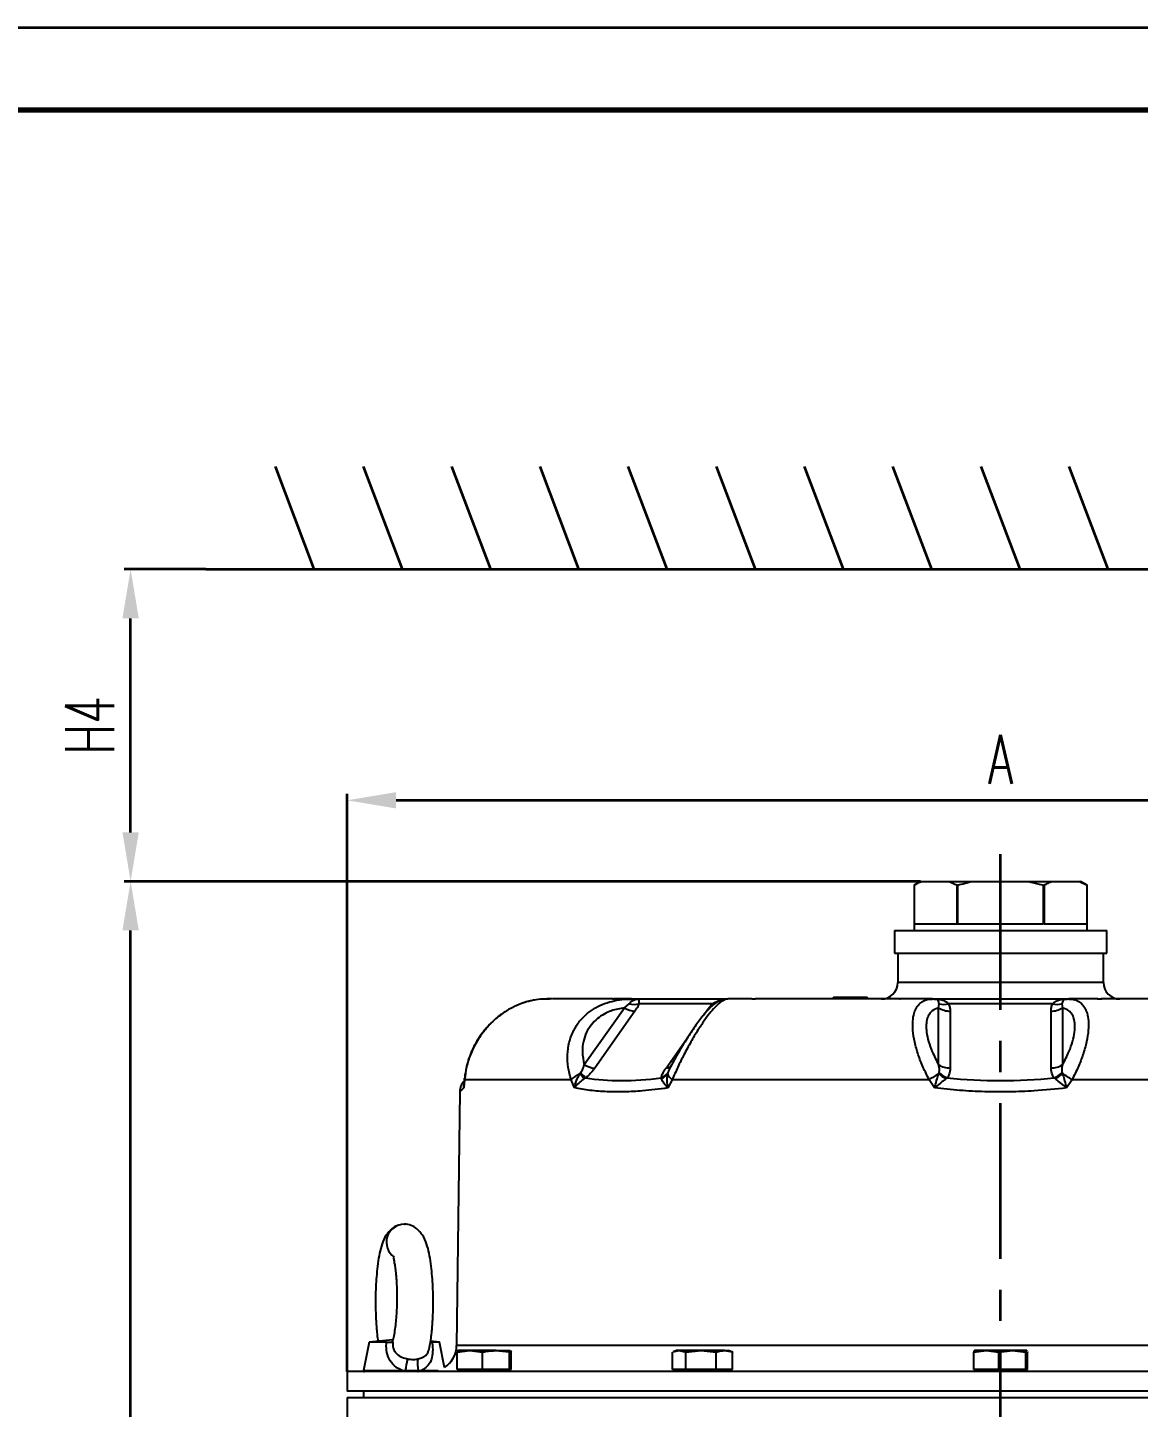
# Model space of a CAD drawing. Header units: millimetres. Extents: x 84 to 2201, y 54 to 1551.
# Drawn here: x 434.7 to 774.7, y 1128.8 to 1551.1 of the extents above; entities that cross this region are included whole.
import ezdxf

# ---------------------------------------------------------------- set-up
doc = ezdxf.new("R2010")
doc.units = ezdxf.units.MM
doc.header["$LTSCALE"] = 0.3
doc.linetypes.add('CENTER', pattern=[50.8, 31.75, -6.35, 6.35, -6.35])
for name, color, linetype, lineweight in [('2细线层', 4, 'Continuous', 35), ('3中心线层', 1, 'CENTER', 35), ('7标注层', 4, 'Continuous', 35), ('图框层', 7, 'Continuous', 70)]:
    doc.layers.add(name, color=color, linetype=linetype, lineweight=lineweight)
doc.styles.add('HC_GBDIM', font='romans', dxfattribs={"width": 0.667, "bigfont": 'gbcbig'})
doc.dimstyles.new('HC_GBDIM', dxfattribs={"dimtxt": 3.5, "dimasz": 2.5, "dimexe": 2, "dimexo": 0, "dimgap": 1.5, "dimtad": 1, "dimdec": 1, "dimzin": 0, "dimdsep": 46, "dimtxsty": 'HC_GBDIM', "dimcen": 2.5, "dimclrd": 130, "dimclre": 130, "dimclrt": 3, "dimadec": 0, "dimazin": 0, "dimtfac": 0.714286, "dimtdec": 1, "dimtmove": 0, "dimatfit": 3, "dimfxl": 1, "dimtzin": 0, "dimlwd": -1, "dimlwe": -1, "dimarcsym": 0})

# ---------------------------------------------------------------- blocks, each defined once
blk = doc.blocks.new('*U34')
at = {"layer": '2细线层'}
blk.add_line((-30, 350.4), (474, 350.4), dxfattribs=at)
at = {"layer": '图框层'}
blk.add_line((0, 344.4), (468, 344.4), dxfattribs=at)
blk = doc.blocks.new('*D80')
at = {"layer": '7标注层', "color": 130}
for p, q in [((708.02, 1289.76), (464.24, 1289.76)), ((466.24, 671.76), (466.24, 1274.76)), ((680.02, 656.76), (464.24, 656.76))]:
    blk.add_line(p, q, dxfattribs=at)
for points in [[(468.74, 1274.76), (463.74, 1274.76), (466.24, 1289.76)], [(463.74, 671.76), (468.74, 671.76), (466.24, 656.76)]]:
    blk.add_solid(points, dxfattribs=at)
at = {"layer": 'Defpoints', "color": 0}
for p in [(466.24, 1289.76), (708.02, 1289.76), (680.02, 656.76)]:
    blk.add_point(p, dxfattribs=at)
at = {"layer": '7标注层', "color": 3, "insert": (453.74, 973.26), "char_height": 15, "attachment_point": 5, "rotation": 90, "style": 'HC_GBDIM'}
blk.add_mtext('H3{}{{\\H0.7x;}{}}', dxfattribs=at)
blk = doc.blocks.new('*D81')
at = {"layer": '7标注层', "color": 130}
for p, q in [((489.23, 1385.27), (464.24, 1385.27)), ((466.24, 1304.76), (466.24, 1370.27)), ((708.02, 1289.76), (464.24, 1289.76))]:
    blk.add_line(p, q, dxfattribs=at)
for points in [[(468.74, 1370.27), (463.74, 1370.27), (466.24, 1385.27)], [(463.74, 1304.76), (468.74, 1304.76), (466.24, 1289.76)]]:
    blk.add_solid(points, dxfattribs=at)
at = {"layer": 'Defpoints', "color": 0}
for p in [(466.24, 1385.27), (489.23, 1385.27), (708.02, 1289.76)]:
    blk.add_point(p, dxfattribs=at)
at = {"layer": '7标注层', "color": 3, "insert": (453.74, 1337.52), "char_height": 15, "attachment_point": 5, "rotation": 90, "style": 'HC_GBDIM'}
blk.add_mtext('H4{}{{\\H0.7x;}{}}', dxfattribs=at)
blk = doc.blocks.new('*D82')
at = {"layer": '7标注层', "color": 130}
for p, q in [((532.52, 1139.76), (532.52, 1316.57)), ((547.52, 1314.57), (917.52, 1314.57)), ((932.52, 1139.76), (932.52, 1316.57))]:
    blk.add_line(p, q, dxfattribs=at)
for points in [[(547.52, 1317.07), (547.52, 1312.07), (532.52, 1314.57)], [(917.52, 1312.07), (917.52, 1317.07), (932.52, 1314.57)]]:
    blk.add_solid(points, dxfattribs=at)
at = {"layer": 'Defpoints', "color": 0}
for p in [(932.52, 1314.57), (532.52, 1139.76), (932.52, 1139.76)]:
    blk.add_point(p, dxfattribs=at)
at = {"layer": '7标注层', "color": 3, "insert": (732.52, 1327.07), "char_height": 15, "attachment_point": 5, "style": 'HC_GBDIM'}
blk.add_mtext('A{}{{\\H0.7x;}{}}', dxfattribs=at)

msp = doc.modelspace()

# ---------------------------------------------------------------- linework, layer by layer
at = {"color": 7, "linetype": 'Continuous', "lineweight": 25}
for p, q in [((708.024, 1289.762), (706.024, 1288.607)), ((706.024, 1288.607), (706.024, 1274.762)), ((706.024, 1288.607), (706.024, 1288.607)), ((706.024, 1288.607), (706.024, 1276.762)), ((708.024, 1289.762), (708.385, 1289.762)), ((708.385, 1289.762), (716.826, 1289.762)), ((716.826, 1289.762), (719.187, 1288.607)), ((716.826, 1289.762), (724.083, 1289.762)), ((719.187, 1276.762), (719.187, 1288.607)), ((719.362, 1288.607), (719.187, 1288.607)), ((719.362, 1288.607), (719.362, 1276.762)), ((724.083, 1289.762), (740.965, 1289.762)), ((740.965, 1289.762), (745.687, 1288.607)), ((740.965, 1289.762), (748.222, 1289.762)), ((745.687, 1276.762), (745.687, 1288.607)), ((745.862, 1288.607), (745.687, 1288.607)), ((745.862, 1288.607), (745.862, 1276.762)), ((748.222, 1289.762), (756.663, 1289.762)), ((756.663, 1289.762), (759.024, 1288.607)), ((756.663, 1289.762), (757.024, 1289.762)), ((759.024, 1288.607), (757.024, 1289.762)), ((759.024, 1274.762), (759.024, 1288.607)), ((759.024, 1276.762), (759.024, 1288.607)), ((759.024, 1288.607), (759.024, 1288.607)), ((706.024, 1276.762), (719.187, 1276.762)), ((719.362, 1276.762), (745.687, 1276.762)), ((745.862, 1276.762), (759.024, 1276.762)), ((700.024, 1274.762), (700.024, 1267.762)), ((700.024, 1274.762), (765.024, 1274.762)), ((765.024, 1267.762), (765.024, 1274.762)), ((700.024, 1267.762), (765.024, 1267.762)), ((701.024, 1267.762), (701.024, 1258.762)), ((764.024, 1258.762), (764.024, 1267.762)), ((681.471, 1254.293), (680.94, 1253.762)), ((681.471, 1254.293), (686.106, 1254.293)), ((686.106, 1254.293), (691.577, 1254.293)), ((692.108, 1253.762), (691.577, 1254.293)), ((595.229, 1253.762), (593.587, 1253.762)), ((613.708, 1253.762), (595.485, 1253.762)), ((605.072, 1233.678), (617.382, 1251.087)), ((613.708, 1253.762), (614.236, 1253.762)), ((619.513, 1253.762), (614.236, 1253.762)), ((617.382, 1251.087), (618.828, 1252.283)), ((619.513, 1253.762), (649.04, 1253.762)), ((619.563, 1253.722), (620.581, 1253.74)), ((644.396, 1252.298), (621.85, 1252.298)), ((656.404, 1253.762), (649.04, 1253.762)), ((656.404, 1253.762), (657.537, 1253.762)), ((701.532, 1253.762), (657.537, 1253.762)), ((711.665, 1253.762), (701.532, 1253.762)), ((712.601, 1253.694), (711.654, 1253.747)), ((711.665, 1253.762), (753.376, 1253.762)), ((712.18, 1253.74), (711.763, 1253.741)), ((713.545, 1251.087), (713.75, 1252.283)), ((713.545, 1233.678), (713.545, 1251.087)), ((748.467, 1252.298), (716.581, 1252.298)), ((751.298, 1252.283), (751.503, 1251.087)), ((751.503, 1251.087), (751.503, 1233.678)), ((753.401, 1253.736), (752.444, 1253.709)), ((762.253, 1253.762), (753.376, 1253.762)), ((762.253, 1253.762), (763.516, 1253.762)), ((807.511, 1253.762), (763.516, 1253.762)), ((620.614, 1250.052), (608.305, 1232.643)), ((717.081, 1250.052), (717.081, 1232.643)), ((747.968, 1232.643), (747.968, 1250.052)), ((568.478, 1229.07), (568.231, 1226.532)), ((601.06, 1229.07), (568.478, 1229.07)), ((602.071, 1226.532), (601.06, 1229.07)), ((603.747, 1230.843), (604.003, 1231.185)), ((605.545, 1229.636), (605.172, 1229.403)), ((628.721, 1229.403), (628.653, 1229.636)), ((630.64, 1231.185), (630.558, 1230.843)), ((631.991, 1229.07), (630.632, 1226.532)), ((710.653, 1229.07), (631.991, 1229.07)), ((712.328, 1226.532), (710.653, 1229.07)), ((713.566, 1230.843), (713.689, 1231.185)), ((716.185, 1229.636), (715.872, 1229.403)), ((749.176, 1229.403), (748.864, 1229.636)), ((751.359, 1231.185), (751.482, 1230.843)), ((754.395, 1229.07), (752.72, 1226.532)), ((833.057, 1229.07), (754.395, 1229.07)), ((566.98, 1225.358), (566.024, 1147.664)), ((550.03, 1184.862), (550.283, 1184.856)), ((539.275, 1148.767), (537.534, 1140.061)), ((546.536, 1149.438), (539.275, 1148.762)), ((560.773, 1148.762), (558.053, 1149.015)), ((562.323, 1141.016), (560.773, 1148.767)), ((566.232, 1145.712), (570.099, 1146.162)), ((566.487, 1146.162), (566.232, 1145.712)), ((566.232, 1140.362), (566.232, 1145.712)), ((570.099, 1146.162), (566.487, 1146.162)), ((570.099, 1146.162), (573.966, 1145.712)), ((578.087, 1146.162), (570.099, 1146.162)), ((573.966, 1140.362), (573.966, 1145.712)), ((578.087, 1146.162), (582.462, 1146.162)), ((582.208, 1145.712), (582.462, 1146.162)), ((582.208, 1140.362), (582.208, 1145.712)), ((582.462, 1146.162), (582.717, 1145.712)), ((582.717, 1140.362), (582.717, 1145.712)), ((632.051, 1140.362), (632.051, 1145.712)), ((633.274, 1146.162), (632.293, 1145.805)), ((632.307, 1145.767), (634.136, 1146.162)), ((634.136, 1146.162), (633.274, 1146.162)), ((634.136, 1146.162), (636.222, 1145.712)), ((640.834, 1146.162), (634.136, 1146.162)), ((636.222, 1145.712), (640.834, 1146.162)), ((636.222, 1140.362), (636.222, 1145.712)), ((640.834, 1146.162), (645.445, 1145.712)), ((647.972, 1146.162), (640.834, 1146.162)), ((645.445, 1140.362), (645.445, 1145.712)), ((647.972, 1146.162), (649.274, 1146.162)), ((650.256, 1145.805), (649.274, 1146.162)), ((650.498, 1145.712), (650.242, 1145.767)), ((650.498, 1140.362), (650.498, 1145.712)), ((724.282, 1145.712), (728.149, 1146.162)), ((724.282, 1140.362), (724.282, 1145.712)), ((724.524, 1146.162), (724.512, 1146.158)), ((728.149, 1146.162), (724.536, 1146.162)), ((736.136, 1146.162), (728.149, 1146.162)), ((728.149, 1146.162), (732.015, 1145.712)), ((732.015, 1145.712), (736.136, 1146.162)), ((732.015, 1140.362), (732.015, 1145.712)), ((736.136, 1146.162), (740.258, 1145.712)), ((740.512, 1146.162), (736.136, 1146.162)), ((740.258, 1140.362), (740.258, 1145.712)), ((740.512, 1146.162), (740.536, 1146.12)), ((740.512, 1146.162), (740.524, 1146.162)), ((740.536, 1146.158), (740.524, 1146.162)), ((740.766, 1140.362), (740.766, 1145.712)), ((573.966, 1140.362), (566.232, 1140.362)), ((566.64, 1140.362), (567.24, 1139.762)), ((582.208, 1140.362), (573.966, 1140.362)), ((581.71, 1139.762), (582.31, 1140.362)), ((582.717, 1140.362), (582.208, 1140.362)), ((636.222, 1140.362), (632.051, 1140.362)), ((633.439, 1140.362), (634.039, 1139.762)), ((645.445, 1140.362), (636.222, 1140.362)), ((650.498, 1140.362), (645.445, 1140.362)), ((648.509, 1139.762), (649.109, 1140.362)), ((732.015, 1140.362), (724.282, 1140.362)), ((724.689, 1140.362), (725.289, 1139.762)), ((740.258, 1140.362), (732.015, 1140.362)), ((739.759, 1139.762), (740.359, 1140.362)), ((740.766, 1140.362), (740.258, 1140.362)), ((532.524, 1139.762), (532.524, 1133.762)), ((932.524, 1139.762), (532.524, 1139.762)), ((932.524, 1133.762), (532.524, 1133.762)), ((537.524, 1133.762), (537.524, 1131.762)), ((532.524, 1131.762), (532.524, 1125.762)), ((532.524, 1131.762), (932.524, 1131.762))]:
    msp.add_line(p, q, dxfattribs=at)
at = {"color": 8, "linetype": 'Continuous', "lineweight": 25}
for p, q in [((764.024, 1258.762), (701.024, 1258.762)), ((620.072, 1253.751), (621.004, 1253.749)), ((641.535, 1248.751), (642.455, 1250.052)), ((630.145, 1232.643), (636.576, 1241.738)), ((568.305, 1227.478), (568.53, 1228.685)), ((899.025, 1147.664), (566.024, 1147.664)), ((537.534, 1140.061), (549.385, 1140.061)), ((555.192, 1140.061), (560.335, 1140.061))]:
    msp.add_line(p, q, dxfattribs=at)
at = {"color": 7, "linetype": 'Continuous', "lineweight": 25, "flags": 128}
for points in [[(712.21, 1253.749), (712.206, 1253.744), (712.202, 1253.741), (712.199, 1253.738), (712.195, 1253.737), (712.191, 1253.736), (712.187, 1253.737), (712.183, 1253.738), (712.18, 1253.74)], [(752.869, 1253.74), (752.865, 1253.738), (752.861, 1253.737), (752.857, 1253.736), (752.854, 1253.737), (752.85, 1253.738), (752.846, 1253.741), (752.842, 1253.744), (752.838, 1253.749)], [(554.2, 1139.762), (554.218, 1139.768), (554.237, 1139.784), (554.253, 1139.811), (554.267, 1139.847), (554.278, 1139.89), (554.285, 1139.939), (554.289, 1139.991), (554.289, 1140.044)], [(555.192, 1140.061), (555.194, 1140.006), (555.191, 1139.952), (555.183, 1139.9), (555.171, 1139.854), (555.154, 1139.815), (555.135, 1139.786), (555.113, 1139.768), (555.091, 1139.762)]]:
    msp.add_lwpolyline(points, dxfattribs=at)
at = {"color": 8, "linetype": 'Continuous', "lineweight": 25, "flags": 128}
msp.add_lwpolyline([(568.478, 1229.07), (568.451, 1229.313), (568.458, 1229.503)], dxfattribs=at)
at = {"color": 7, "linetype": 'Continuous', "lineweight": 25}
for centre, radius, start, end in [((696.024, 1258.762), 5, 270, 0), ((769.024, 1258.762), 5, 180, 270), ((620.993, 1256.794), 6.753, 237.68113, 266.79031), ((620.311, 1258.064), 5.968, 255.61416, 284.94116), ((620.736, 1256.506), 2.77, 266.80693, 275.54899), ((716.972, 1256.236), 6.185, 236.34939, 271.00071), ((715.14, 1257.359), 5.262, 254.6924, 285.90032), ((748.076, 1256.236), 6.185, 268.99929, 303.65061), ((749.909, 1257.359), 5.262, 254.09968, 285.3076), ((608.683, 1239.385), 6.753, 237.68113, 266.79031), ((716.972, 1238.827), 6.185, 236.34939, 271.00071), ((748.076, 1238.827), 6.185, 268.99929, 303.65061), ((606.973, 1223.032), 8.451, 112.43778, 134.3971), ((628.505, 1253.903), 33.834, 222.9668, 226.39759), ((617.039, 1242.627), 17.346, 221.27366, 228.49729), ((627.296, 1233.426), 4.025, 289.69023, 326.16347), ((627.17, 1233.271), 4.168, 291.84941, 324.36354), ((634.287, 1232.392), 4.038, 202.56103, 235.35244), ((739.74, 1184.549), 53.181, 119.48291, 123.15784), ((719.174, 1237.254), 8.518, 228.82683, 247.19144), ((718.942, 1236.865), 7.737, 227.24075, 249.12397), ((746.107, 1236.865), 7.737, 290.87603, 312.75925), ((745.874, 1237.254), 8.518, 292.80856, 311.17317), ((725.308, 1184.549), 53.181, 56.84216, 60.51709), ((571.979, 1225.257), 5, 136.25286, 178.89665), ((558.024, 1147.762), 8, 302.50775, 359.29445), ((378.736, 1174.793), 175.113, 348.55422, 349.73915), ((561.529, 1142.02), 7.505, 167.84551, 195.2676), ((537.779, 1140.012), 0.25, 168.69007, 270), ((550.938, 1139.976), 1.555, 176.88012, 187.92484), ((541.441, 1139.967), 8.925, 358.68298, 0.4898)]:
    msp.add_arc(centre, radius, start, end, dxfattribs=at)
at = {"color": 8, "linetype": 'Continuous', "lineweight": 25}
for centre, radius, start, end in [((645.4, 1254.25), 2.195, 242.78151, 255.52551), ((630.303, 1234.51), 1.874, 265.18141, 319.77982), ((550.103, 1179.305), 5.558, 90.75869, 235.1378)]:
    msp.add_arc(centre, radius, start, end, dxfattribs=at)
at = {"color": 7, "linetype": 'Continuous', "lineweight": 25}
for centre, major_axis, ratio, start_param, end_param in [((728.643, 1387.384), (146.514, 146.522), 0.4141914, 3.4310342, 3.6374735), ((732.524, 1387.384), (0, 158.592), 0.9999242, 3.038373, 3.2448123)]:
    msp.add_ellipse(centre, major_axis=major_axis, ratio=ratio, start_param=start_param, end_param=end_param, dxfattribs=at)
for points, knots in [([(706.024, 1288.607), (706.427, 1288.831), (707.208, 1289.264), (708.001, 1289.6), (708.385, 1289.762)], [0, 0, 0, 0, 0.5153377, 1, 1, 1, 1]), ([(719.362, 1288.607), (720.87, 1289.012), (722.436, 1289.433), (724.025, 1289.75), (724.083, 1289.762)], [0, 0, 0, 0, 0.9634182, 1, 1, 1, 1]), ([(745.862, 1288.607), (746.264, 1288.831), (747.045, 1289.264), (747.838, 1289.6), (748.222, 1289.762)], [0, 0, 0, 0, 0.5153377, 1, 1, 1, 1]), ([(592.277, 1253.694), (592.099, 1253.692), (590.973, 1253.68), (588.814, 1253.283), (585.87, 1252.45), (582.943, 1251.15), (580.025, 1249.379), (577.169, 1247.064), (574.435, 1244.123), (572.035, 1240.637), (570.203, 1236.819), (568.957, 1232.898), (568.639, 1230.357), (568.478, 1229.07)], [0, 0, 0, 0, 0.01587411, 0.10022842, 0.18624505, 0.27092864, 0.35768067, 0.45423369, 0.55404836, 0.66508369, 0.7804215, 0.88874178, 1, 1, 1, 1]), ([(588.05, 1253.046), (587.993, 1253.034), (587.284, 1252.892), (586.58, 1252.629), (585.933, 1252.389)], [0, 0, 0, 0, 0.0815627, 1, 1, 1, 1]), ([(594.552, 1253.705), (594.018, 1253.731), (592.655, 1253.797), (590.469, 1253.595), (588.83, 1253.223), (588.05, 1253.046)], [0, 0, 0, 0, 0.2526298, 0.6446164, 1, 1, 1, 1]), ([(595.485, 1253.762), (595.48, 1253.762), (595.438, 1253.762), (595.407, 1253.761), (595.379, 1253.76)], [0, 0, 0, 0, 0.1227107, 1, 1, 1, 1]), ([(617.382, 1251.087), (616.027, 1250.837), (613.831, 1250.431), (611.106, 1249.174), (608.999, 1247.761), (607.158, 1245.9), (605.67, 1243.538), (604.728, 1240.742), (604.371, 1237.374), (604.822, 1234.997), (605.072, 1233.678)], [0, 0, 0, 0, 0.1550826, 0.2512551, 0.3501093, 0.4594955, 0.573114, 0.700911, 0.8340726, 1, 1, 1, 1]), ([(614.342, 1253.76), (614.16, 1253.761), (613.946, 1253.762), (613.739, 1253.762), (613.708, 1253.762)], [0, 0, 0, 0, 0.8523633, 1, 1, 1, 1]), ([(618.828, 1252.283), (619.134, 1252.603), (619.736, 1253.231), (620.455, 1253.567), (620.782, 1253.685), (620.86, 1253.714), (620.831, 1253.728), (620.772, 1253.735), (620.688, 1253.738), (620.608, 1253.74), (620.581, 1253.74)], [0, 0, 0, 0, 0.3752894, 0.7376752, 0.807655, 0.8882564, 0.9236843, 0.9404662, 0.9801473, 1, 1, 1, 1]), ([(621.85, 1252.298), (621.701, 1251.937), (621.399, 1251.204), (620.879, 1250.44), (620.614, 1250.052)], [0, 0, 0, 0, 0.49151625, 1, 1, 1, 1]), ([(621.004, 1253.749), (621.113, 1253.748), (621.319, 1253.746), (621.605, 1253.727), (621.815, 1253.628), (621.833, 1253.262), (621.844, 1252.613), (621.85, 1252.298)], [0, 0, 0, 0, 0.0865026, 0.1634892, 0.3393322, 0.6785029, 1, 1, 1, 1]), ([(649.048, 1253.733), (648.846, 1253.737), (648.259, 1253.748), (647.364, 1253.528), (646.387, 1253.155), (645.457, 1252.623), (644.465, 1251.887), (643.395, 1250.892), (642.253, 1249.644), (641.081, 1248.219), (639.873, 1246.627), (638.622, 1244.863), (637.376, 1243.003), (636.128, 1241.052), (634.874, 1239.001), (633.613, 1236.851), (632.372, 1234.653), (631.59, 1233.194), (631.2, 1232.466)], [0, 0, 0, 0, 0.0214155, 0.0622811, 0.1049917, 0.1525597, 0.2103814, 0.2886527, 0.3637192, 0.4332687, 0.5064009, 0.5767611, 0.6451282, 0.7124212, 0.7820797, 0.8532262, 0.9267511, 1, 1, 1, 1]), ([(642.455, 1250.052), (642.731, 1250.429), (643.291, 1251.193), (644.024, 1251.926), (644.396, 1252.298)], [0, 0, 0, 0, 0.493204, 1, 1, 1, 1]), ([(657.537, 1253.762), (657.499, 1253.762), (657.149, 1253.762), (656.805, 1253.761), (656.499, 1253.76)], [0, 0, 0, 0, 0.1078342, 1, 1, 1, 1]), ([(701.744, 1253.762), (701.722, 1253.762), (701.651, 1253.762), (701.581, 1253.762), (701.532, 1253.762)], [0, 0, 0, 0, 0.3134715, 1, 1, 1, 1]), ([(701.532, 1253.762), (701.565, 1253.762), (701.635, 1253.762), (701.706, 1253.762), (701.744, 1253.762)], [0, 0, 0, 0, 0.45655497, 1, 1, 1, 1]), ([(713.545, 1251.087), (712.855, 1250.837), (711.737, 1250.431), (710.661, 1249.174), (710.012, 1247.761), (709.705, 1245.9), (709.811, 1243.538), (710.418, 1240.742), (711.603, 1237.374), (712.852, 1234.997), (713.545, 1233.678)], [0, 0, 0, 0, 0.1550826, 0.2512551, 0.3501093, 0.4594955, 0.573114, 0.700911, 0.8340726, 1, 1, 1, 1]), ([(712.19, 1253.735), (712.229, 1253.735), (712.322, 1253.736), (712.451, 1253.733), (712.552, 1253.729), (712.599, 1253.726), (712.607, 1253.725), (712.608, 1253.725)], [0, 0, 0, 0, 0.213388, 0.5105692, 0.7461461, 0.9681602, 1, 1, 1, 1]), ([(712.21, 1253.749), (712.253, 1253.749), (712.442, 1253.748), (712.869, 1253.743), (713.417, 1253.719), (714.21, 1253.62), (715.296, 1253.321), (716.103, 1252.678), (716.581, 1252.298)], [0, 0, 0, 0, 0.0220295, 0.0980429, 0.2227277, 0.3290063, 0.602778, 1, 1, 1, 1]), ([(716.581, 1252.298), (716.732, 1251.937), (717.038, 1251.204), (717.066, 1250.44), (717.081, 1250.052)], [0, 0, 0, 0, 0.4915163, 1, 1, 1, 1]), ([(747.968, 1250.052), (747.981, 1250.429), (748.009, 1251.193), (748.313, 1251.926), (748.467, 1252.298)], [0, 0, 0, 0, 0.493204, 1, 1, 1, 1]), ([(748.467, 1252.298), (748.945, 1252.678), (749.752, 1253.321), (750.838, 1253.62), (751.63, 1253.719), (752.179, 1253.743), (752.606, 1253.748), (752.796, 1253.749), (752.838, 1253.749)], [0, 0, 0, 0, 0.3973204, 0.6707692, 0.7771014, 0.9018404, 0.9778521, 1, 1, 1, 1]), ([(751.503, 1233.678), (752.197, 1234.997), (753.436, 1237.354), (754.62, 1240.72), (755.235, 1243.506), (755.339, 1245.883), (755.044, 1247.745), (754.388, 1249.166), (753.319, 1250.43), (752.194, 1250.837), (751.503, 1251.087)], [0, 0, 0, 0, 0.1659382, 0.296493, 0.4268859, 0.5384025, 0.6498799, 0.7473757, 0.8449072, 1, 1, 1, 1]), ([(752.44, 1253.725), (752.441, 1253.725), (752.447, 1253.726), (752.499, 1253.729), (752.6, 1253.733), (752.725, 1253.735), (752.814, 1253.736), (752.858, 1253.736)], [0, 0, 0, 0, 0.01265714, 0.26573826, 0.50363855, 0.75782055, 1, 1, 1, 1]), ([(763.516, 1253.762), (763.468, 1253.762), (763.035, 1253.762), (762.601, 1253.761), (762.216, 1253.76)], [0, 0, 0, 0, 0.1118805, 1, 1, 1, 1]), ([(579.918, 1249.18), (579.625, 1248.98), (578.62, 1248.295), (577.038, 1246.899), (575.219, 1245.037), (573.618, 1243.025), (572.204, 1240.894), (570.987, 1238.635), (569.974, 1236.251), (569.199, 1233.78), (568.69, 1231.511), (568.553, 1230.086), (568.497, 1229.5)], [0, 0, 0, 0, 0.0440617, 0.1514959, 0.2589379, 0.3643833, 0.4687565, 0.5777022, 0.6884025, 0.8017493, 0.9184012, 1, 1, 1, 1]), ([(604.003, 1231.185), (604.256, 1231.597), (604.587, 1232.135), (604.88, 1232.976), (604.994, 1233.392), (605.072, 1233.678)], [0, 0, 0, 0, 0.5021458, 0.6563656, 1, 1, 1, 1]), ([(713.689, 1231.185), (713.738, 1231.4), (713.923, 1232.207), (713.705, 1233.056), (713.545, 1233.678)], [0, 0, 0, 0, 0.2666391, 1, 1, 1, 1]), ([(751.503, 1233.678), (751.343, 1233.056), (751.125, 1232.207), (751.31, 1231.4), (751.359, 1231.185)], [0, 0, 0, 0, 0.7333609, 1, 1, 1, 1]), ([(568.457, 1229.494), (568.436, 1229.278), (568.371, 1228.606), (568.309, 1227.935), (568.266, 1227.48)], [0, 0, 0, 0, 0.3211303, 1, 1, 1, 1]), ([(602.071, 1226.532), (602.073, 1226.541), (602.107, 1226.742), (602.296, 1227.682), (602.766, 1229.185), (603.451, 1230.342), (603.747, 1230.843)], [0, 0, 0, 0, 0.0058369, 0.1333054, 0.6245309, 1, 1, 1, 1]), ([(605.172, 1229.403), (604.704, 1229.071), (603.627, 1228.308), (602.665, 1227.302), (602.174, 1226.672), (602.075, 1226.538), (602.071, 1226.532)], [0, 0, 0, 0, 0.376689, 0.8672612, 0.9947181, 1, 1, 1, 1]), ([(608.305, 1232.643), (608.072, 1232.327), (607.581, 1231.659), (606.683, 1230.63), (605.929, 1229.971), (605.545, 1229.636)], [0, 0, 0, 0, 0.3059716, 0.6472764, 1, 1, 1, 1]), ([(628.653, 1229.636), (628.738, 1229.959), (628.914, 1230.617), (629.468, 1231.646), (629.931, 1232.327), (630.145, 1232.643)], [0, 0, 0, 0, 0.3400724, 0.6940349, 1, 1, 1, 1]), ([(630.632, 1226.532), (630.627, 1226.538), (630.522, 1226.652), (629.975, 1227.27), (629.208, 1228.278), (628.87, 1229.059), (628.721, 1229.403)], [0, 0, 0, 0, 0.0052825, 0.1131076, 0.6105793, 1, 1, 1, 1]), ([(630.558, 1230.843), (630.48, 1230.324), (630.301, 1229.14), (630.434, 1227.633), (630.597, 1226.712), (630.631, 1226.541), (630.632, 1226.532)], [0, 0, 0, 0, 0.3881847, 0.8864006, 0.9941623, 1, 1, 1, 1]), ([(712.328, 1226.532), (712.331, 1226.541), (712.383, 1226.742), (712.632, 1227.682), (713.051, 1229.185), (713.411, 1230.342), (713.566, 1230.843)], [0, 0, 0, 0, 0.0058369, 0.1333054, 0.6245309, 1, 1, 1, 1]), ([(715.872, 1229.403), (715.441, 1229.071), (714.447, 1228.308), (713.232, 1227.302), (712.491, 1226.672), (712.335, 1226.538), (712.328, 1226.532)], [0, 0, 0, 0, 0.376689, 0.8672612, 0.9947181, 1, 1, 1, 1]), ([(717.081, 1232.643), (717.036, 1231.916), (716.972, 1230.87), (716.369, 1229.925), (716.185, 1229.636)], [0, 0, 0, 0, 0.6949082, 1, 1, 1, 1]), ([(748.864, 1229.636), (748.68, 1229.925), (748.076, 1230.87), (748.012, 1231.916), (747.968, 1232.643)], [0, 0, 0, 0, 0.3050918, 1, 1, 1, 1]), ([(752.72, 1226.532), (752.714, 1226.538), (752.58, 1226.652), (751.856, 1227.27), (750.639, 1228.278), (749.623, 1229.059), (749.176, 1229.403)], [0, 0, 0, 0, 0.0052825, 0.1131076, 0.6105793, 1, 1, 1, 1]), ([(751.482, 1230.843), (751.643, 1230.324), (752.011, 1229.14), (752.43, 1227.633), (752.673, 1226.712), (752.718, 1226.541), (752.72, 1226.532)], [0, 0, 0, 0, 0.3881847, 0.8864006, 0.9941623, 1, 1, 1, 1]), ([(630.632, 1226.532), (628.048, 1226.19), (623.51, 1225.588), (617.359, 1225.287), (612.007, 1225.335), (606.867, 1225.714), (603.672, 1226.259), (602.071, 1226.532)], [0, 0, 0, 0, 0.2466235, 0.4329861, 0.6201256, 0.8096589, 1, 1, 1, 1]), ([(752.72, 1226.532), (749.418, 1226.19), (743.621, 1225.588), (735.234, 1225.287), (727.615, 1225.335), (719.955, 1225.714), (714.874, 1226.259), (712.328, 1226.532)], [0, 0, 0, 0, 0.2466235, 0.4329861, 0.6201256, 0.8096589, 1, 1, 1, 1]), ([(548.183, 1184.491), (548.091, 1184.475), (547.402, 1184.353), (546.291, 1183.534), (545.017, 1182.298), (543.747, 1180.41), (542.887, 1177.998), (542.286, 1175.314), (541.796, 1172.084), (541.487, 1168.886), (541.288, 1165.657), (541.197, 1162.612), (541.197, 1159.733), (541.257, 1157.345), (541.351, 1155.365), (541.466, 1153.568), (541.649, 1151.597), (541.797, 1150.022), (541.97, 1149.162), (541.999, 1149.016)], [0, 0, 0, 0, 0.0100397, 0.0747623, 0.1281461, 0.1713062, 0.2566851, 0.3519199, 0.441337, 0.5229175, 0.5933662, 0.6704319, 0.7318561, 0.7899378, 0.8360928, 0.8734376, 0.9224767, 0.9868086, 1, 1, 1, 1]), ([(557.523, 1146.302), (557.742, 1147.308), (558.111, 1149.009), (558.396, 1151.497), (558.575, 1153.484), (558.696, 1155.31), (558.791, 1157.324), (558.852, 1159.732), (558.851, 1162.64), (558.758, 1165.726), (558.556, 1168.966), (558.246, 1172.135), (557.76, 1175.328), (557.162, 1177.997), (556.303, 1180.411), (555.031, 1182.292), (553.761, 1183.563), (552.05, 1184.634), (550.737, 1184.782), (550.024, 1184.862)], [0, 0, 0, 0, 0.0802636, 0.1357071, 0.1787533, 0.2123741, 0.253351, 0.3042287, 0.3579515, 0.4263433, 0.4887073, 0.5584946, 0.6353339, 0.7181497, 0.7925324, 0.8301401, 0.8766555, 0.9330476, 1, 1, 1, 1]), ([(546.738, 1174.621), (546.712, 1174.603), (546.648, 1174.557), (546.767, 1174.038), (546.954, 1173.088), (547.183, 1171.699), (547.366, 1170.21), (547.502, 1168.764), (547.621, 1167.146), (547.729, 1164.978), (547.773, 1162.173), (547.709, 1159.321), (547.564, 1156.74), (547.351, 1154.348), (547.041, 1151.976), (546.736, 1150.345), (546.508, 1149.284), (546.389, 1148.851), (546.491, 1148.859), (546.519, 1148.861)], [0, 0, 0, 0, 0.0331828, 0.0820406, 0.1341088, 0.1877706, 0.2483792, 0.2946097, 0.329402, 0.3972193, 0.4849887, 0.5663076, 0.636975, 0.7084224, 0.7854836, 0.8762793, 0.9269005, 0.9799826, 1, 1, 1, 1]), ([(544.562, 1148.762), (543.931, 1148.762), (542.667, 1148.762), (541.165, 1148.762), (540.056, 1148.762), (539.382, 1148.762), (539.326, 1148.762), (539.299, 1148.762)], [0, 0, 0, 0, 0.2047769, 0.4095539, 0.6143308, 0.8191078, 1, 1, 1, 1]), ([(549.385, 1140.061), (548.738, 1140.37), (547.24, 1141.086), (545.524, 1142.984), (544.568, 1145.498), (544.467, 1147.52), (544.549, 1148.585), (544.562, 1148.762)], [0, 0, 0, 0, 0.1932782, 0.4479074, 0.7095709, 0.9515389, 1, 1, 1, 1]), ([(544.562, 1148.762), (544.672, 1148.762), (545.224, 1148.762), (546.061, 1148.762), (546.342, 1148.762), (546.483, 1148.762)], [0, 0, 0, 0, 0.1097404, 0.5544422, 1, 1, 1, 1]), ([(546.483, 1148.762), (546.42, 1148.78), (546.294, 1148.817), (546.343, 1148.918), (546.556, 1148.99), (546.596, 1149.003)], [0, 0, 0, 0, 0.4424684, 0.8956555, 1, 1, 1, 1]), ([(546.483, 1148.762), (546.482, 1148.758), (546.442, 1148.242), (546.45, 1147.637), (546.663, 1146.669), (546.926, 1146.057), (547.632, 1145.108), (548.783, 1144.267), (550.143, 1143.781), (550.918, 1143.626), (551.048, 1143.6)], [0, 0, 0, 0, 0.0015132, 0.1955999, 0.220476, 0.3828443, 0.4538881, 0.7017535, 0.9499513, 1, 1, 1, 1]), ([(558.5, 1148.762), (558.546, 1148.423), (558.708, 1147.207), (558.735, 1145.188), (558.224, 1142.984), (557.108, 1141.234), (555.933, 1140.392), (555.223, 1140.075), (555.192, 1140.061)], [0, 0, 0, 0, 0.0923753, 0.3316822, 0.556365, 0.7667835, 0.9900038, 1, 1, 1, 1]), ([(557.84, 1148.763), (557.911, 1148.762), (558.026, 1148.762), (558.264, 1148.762), (558.421, 1148.762), (558.5, 1148.762)], [0, 0, 0, 0, 0.4501288, 0.7236478, 1, 1, 1, 1]), ([(560.749, 1148.762), (560.757, 1148.762), (560.835, 1148.762), (560.517, 1148.762), (559.802, 1148.762), (558.934, 1148.762), (558.5, 1148.762)], [0, 0, 0, 0, 0.037423, 0.358282, 0.679141, 1, 1, 1, 1]), ([(557.524, 1146.301), (557.555, 1146.369), (557.616, 1146.503), (557.645, 1146.664), (557.66, 1146.745)], [0, 0, 0, 0, 0.5015858, 1, 1, 1, 1]), ([(573.966, 1145.712), (574.31, 1145.779), (575.671, 1146.046), (577.054, 1146.113), (578.087, 1146.162)], [0, 0, 0, 0, 0.2530667, 1, 1, 1, 1]), ([(578.087, 1146.162), (579.431, 1146.08), (580.813, 1145.995), (582.171, 1145.719), (582.208, 1145.712)], [0, 0, 0, 0, 0.9730048, 1, 1, 1, 1]), ([(645.445, 1145.712), (645.656, 1145.779), (646.491, 1146.046), (647.338, 1146.113), (647.972, 1146.162)], [0, 0, 0, 0, 0.2530667, 1, 1, 1, 1]), ([(647.972, 1146.162), (648.796, 1146.08), (649.643, 1145.995), (650.475, 1145.719), (650.498, 1145.712)], [0, 0, 0, 0, 0.9730048, 1, 1, 1, 1]), ([(724.536, 1146.162), (724.473, 1146.113), (724.387, 1146.046), (724.303, 1145.779), (724.282, 1145.712)], [0, 0, 0, 0, 0.7469333, 1, 1, 1, 1]), ([(740.258, 1145.712), (740.279, 1145.779), (740.363, 1146.046), (740.448, 1146.113), (740.512, 1146.162)], [0, 0, 0, 0, 0.2530667, 1, 1, 1, 1]), ([(740.711, 1145.817), (740.728, 1145.8), (740.746, 1145.78), (740.764, 1145.719), (740.766, 1145.712)], [0, 0, 0, 0, 0.8754919, 1, 1, 1, 1]), ([(551.048, 1143.6), (551.297, 1143.56), (552.173, 1143.418), (553.261, 1143.433), (554.016, 1143.569), (554.192, 1143.6)], [0, 0, 0, 0, 0.2341046, 0.8220926, 1, 1, 1, 1]), ([(549.385, 1140.061), (549.551, 1140.058), (549.878, 1140.051), (550.206, 1140.046), (550.366, 1140.044)], [0, 0, 0, 0, 0.509162, 1, 1, 1, 1]), ([(550.366, 1140.044), (550.533, 1140.041), (551.369, 1140.029), (552.705, 1140.023), (553.814, 1140.037), (554.289, 1140.044)], [0, 0, 0, 0, 0.124711, 0.6254918, 1, 1, 1, 1]), ([(554.289, 1140.044), (554.444, 1140.046), (554.748, 1140.051), (555.046, 1140.058), (555.192, 1140.061)], [0, 0, 0, 0, 0.5092672, 1, 1, 1, 1])]:
    msp.add_open_spline(points, degree=3, knots=knots, dxfattribs=at)
at = {"color": 8, "linetype": 'Continuous', "lineweight": 25}
for points, knots in [([(601.06, 1229.07), (600.727, 1230.324), (600.05, 1232.864), (599.862, 1236.737), (600.382, 1240.588), (601.667, 1244.048), (603.596, 1247.034), (605.878, 1249.341), (608.498, 1251.139), (611.269, 1252.431), (614.279, 1253.291), (617.058, 1253.728), (618.853, 1253.723), (619.563, 1253.722)], [0, 0, 0, 0, 0.1041699, 0.2110209, 0.3178201, 0.428571, 0.5213789, 0.6172862, 0.6986495, 0.7820414, 0.8630741, 0.9457735, 1, 1, 1, 1]), ([(649.082, 1253.722), (648.898, 1253.724), (648.441, 1253.728), (647.515, 1253.295), (646.336, 1252.446), (644.989, 1251.151), (643.455, 1249.379), (641.722, 1247.064), (639.77, 1244.123), (637.689, 1240.637), (635.628, 1236.819), (633.685, 1232.898), (632.561, 1230.357), (631.991, 1229.07)], [0, 0, 0, 0, 0.0543912, 0.1354441, 0.2180941, 0.2994633, 0.38282, 0.4755941, 0.5715022, 0.6781918, 0.7890155, 0.8930963, 1, 1, 1, 1]), ([(644.396, 1252.298), (644.931, 1252.625), (645.831, 1253.176), (646.858, 1253.384), (647.274, 1253.469)], [0, 0, 0, 0, 0.59497106, 1, 1, 1, 1]), ([(710.653, 1229.07), (710.025, 1230.324), (708.753, 1232.864), (707.264, 1236.737), (706.163, 1240.588), (705.614, 1244.048), (705.58, 1247.034), (705.975, 1249.341), (706.73, 1251.139), (707.741, 1252.431), (709.028, 1253.291), (710.348, 1253.73), (711.302, 1253.725), (711.686, 1253.723)], [0, 0, 0, 0, 0.1039987, 0.210674, 0.3172977, 0.4278664, 0.5205218, 0.6162714, 0.697501, 0.7807558, 0.8616553, 0.9442188, 1, 1, 1, 1]), ([(713.75, 1252.283), (713.64, 1252.667), (713.462, 1253.291), (713.158, 1253.604), (712.877, 1253.692), (712.728, 1253.716), (712.634, 1253.722), (712.603, 1253.724)], [0, 0, 0, 0, 0.5063288, 0.8224044, 0.9268022, 0.9750793, 1, 1, 1, 1]), ([(752.444, 1253.725), (752.424, 1253.723), (752.329, 1253.717), (752.177, 1253.694), (751.89, 1253.604), (751.587, 1253.291), (751.408, 1252.667), (751.298, 1252.283)], [0, 0, 0, 0, 0.0154062, 0.0733494, 0.1778304, 0.4935499, 1, 1, 1, 1]), ([(753.403, 1253.722), (753.773, 1253.723), (754.701, 1253.727), (756.011, 1253.295), (757.29, 1252.446), (758.311, 1251.151), (759.061, 1249.379), (759.466, 1247.064), (759.44, 1244.123), (758.896, 1240.637), (757.813, 1236.819), (756.311, 1232.898), (755.04, 1230.357), (754.395, 1229.07)], [0, 0, 0, 0, 0.0539133, 0.1350071, 0.2176989, 0.2991093, 0.3825081, 0.4753291, 0.5712856, 0.6780291, 0.7889088, 0.8930422, 1, 1, 1, 1]), ([(631.215, 1232.457), (631.039, 1232.136), (630.798, 1231.699), (630.673, 1231.292), (630.64, 1231.185)], [0, 0, 0, 0, 0.7353706, 1, 1, 1, 1]), ([(568.231, 1226.532), (567.885, 1226.196), (567.276, 1225.605), (566.97, 1225.309), (567.01, 1225.347), (567.02, 1225.358)], [0, 0, 0, 0, 0.4932591, 0.8659935, 1, 1, 1, 1]), ([(568.231, 1226.532), (568.231, 1226.538), (568.216, 1226.652), (568.169, 1227.092), (568.277, 1227.511), (568.358, 1227.824)], [0, 0, 0, 0, 0.0122003, 0.2612288, 1, 1, 1, 1]), ([(568.312, 1227.473), (568.281, 1227.331), (568.216, 1227.031), (568.228, 1226.712), (568.231, 1226.541), (568.231, 1226.532)], [0, 0, 0, 0, 0.4586889, 0.972183, 1, 1, 1, 1]), ([(554.192, 1143.6), (554.438, 1143.658), (555.235, 1143.847), (556.309, 1144.403), (557.166, 1145.252), (557.422, 1146.002), (557.524, 1146.301)], [0, 0, 0, 0, 0.1545931, 0.5009223, 0.8009082, 1, 1, 1, 1])]:
    msp.add_open_spline(points, degree=3, knots=knots, dxfattribs=at)
at = {"layer": '2细线层'}
for p, q in [((510.444, 1416.701), (522.366, 1385.27)), ((537.444, 1416.701), (549.366, 1385.27)), ((564.444, 1416.701), (576.366, 1385.27)), ((591.444, 1416.701), (603.366, 1385.27)), ((618.444, 1416.701), (630.366, 1385.27)), ((645.444, 1416.701), (657.366, 1385.27)), ((672.444, 1416.701), (684.366, 1385.27)), ((699.444, 1416.701), (711.366, 1385.27)), ((726.444, 1416.701), (738.366, 1385.27)), ((753.444, 1416.701), (765.366, 1385.27)), ((489.225, 1385.27), (932.536, 1385.27))]:
    msp.add_line(p, q, dxfattribs=at)
at = {"layer": '3中心线层', "ltscale": 5}
msp.add_line((732.524, 412.262), (732.524, 1300.669), dxfattribs=at)

# ---------------------------------------------------------------- block references
at = {"layer": '图框层', "xscale": 4.199999999999999, "yscale": 4.199999999999999, "zscale": 4.199999999999999}
msp.add_blockref('*U34', (209.792, 79.399), dxfattribs=at)

# ---------------------------------------------------------------- dimensions: what is measured, and where the dimension line sits
at = {"layer": '7标注层'}
for base, p1, p2, text, picture, middle in [((466.24, 1385.27), (708.024, 1289.762), (489.225, 1385.27), 'H4{}{{\\H0.7x;}{}}', '*D81', (453.74, 1337.516)), ((466.24, 1289.762), (680.024, 656.762), (708.024, 1289.762), 'H3{}{{\\H0.7x;}{}}', '*D80', (453.74, 973.262))]:
    dim = msp.add_linear_dim(base=base, p1=p1, p2=p2, angle=90, text=text, dimstyle='HC_GBDIM', override={"dimtxt": 15, "dimasz": 15, "dimgap": 5, "dimdec": 2, "dimtxsty": 'HC_GBDIM'}, dxfattribs=at)
    dim.commit()
    dim.dimension.update_dxf_attribs({"geometry": picture, "text_midpoint": middle})
dim = msp.add_linear_dim(base=(932.524, 1314.568), p1=(532.524, 1139.762), p2=(932.524, 1139.762), text='A{}{{\\H0.7x;}{}}', dimstyle='HC_GBDIM', override={"dimtxt": 15, "dimasz": 15, "dimgap": 5, "dimdec": 2, "dimtxsty": 'HC_GBDIM'}, dxfattribs=at)
dim.commit()
dim.dimension.update_dxf_attribs({"geometry": '*D82', "text_midpoint": (732.524, 1327.068)})

doc.saveas('drawing.dxf')
